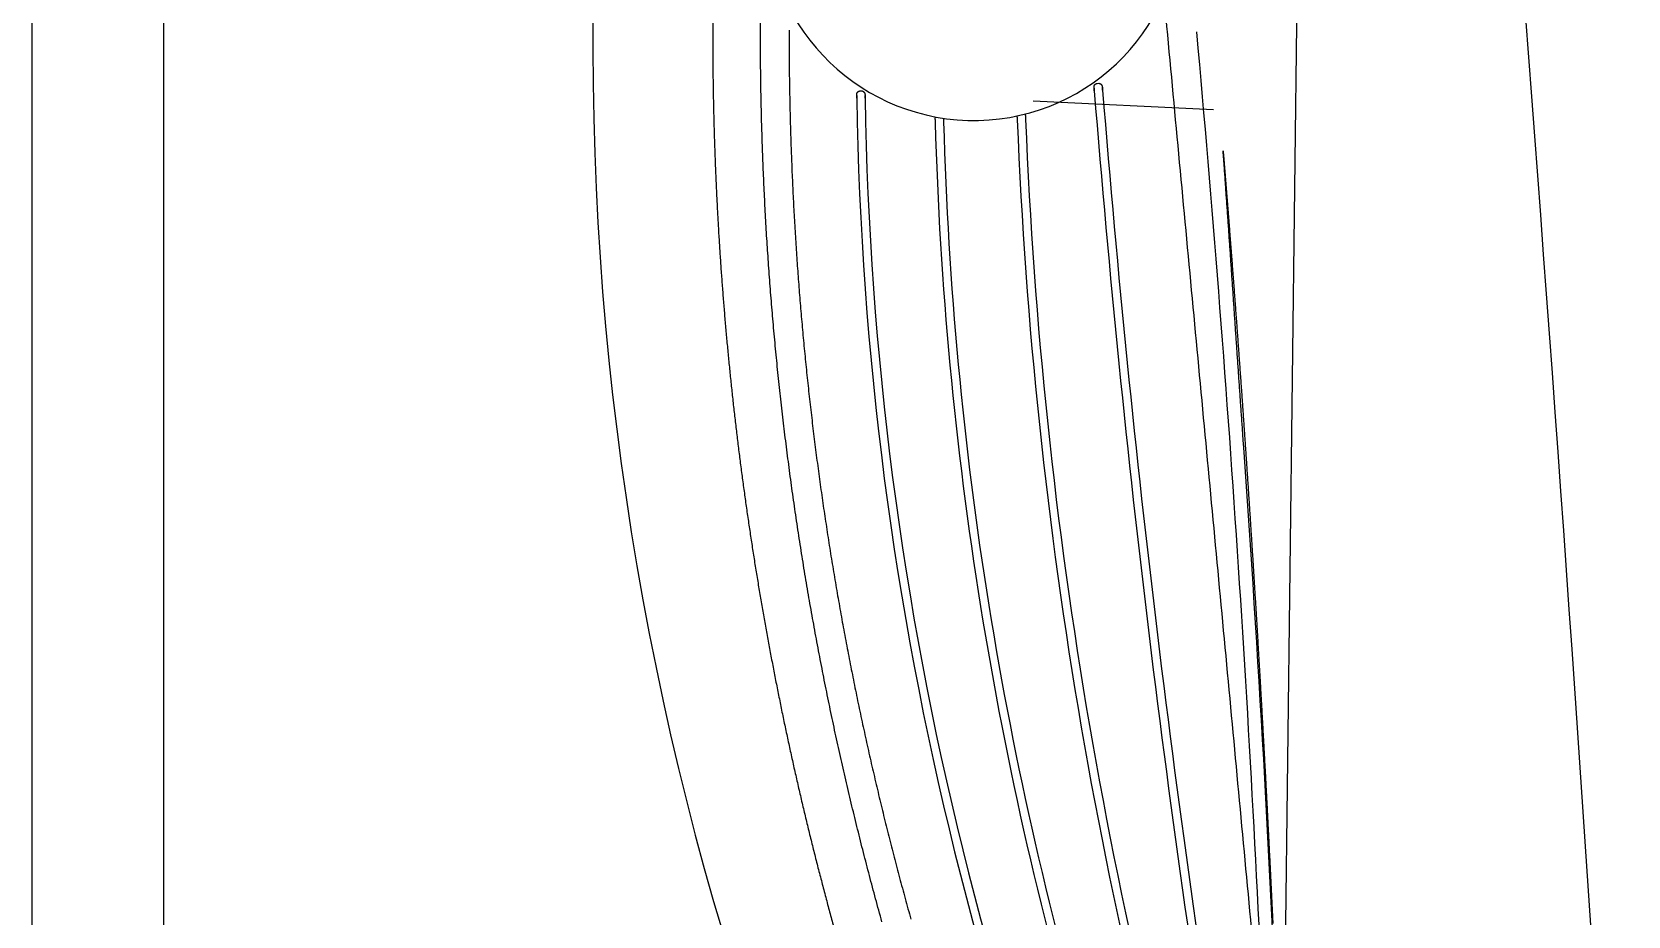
# Model space of a CAD drawing. Extents: x 832 to 912, y 781 to 934.
# Drawn here: x 832.19 to 841.73, y 832.05 to 837.34 of the extents above; entities that cross this region are included whole.
import ezdxf

# ---------------------------------------------------------------- set-up
doc = ezdxf.new("R2010")
doc.units = 0
doc.header["$MEASUREMENT"] = 0
for name, color, linetype in [('1', 4, 'Continuous'), ('2', 2, 'Continuous'), ('DIM', 3, 'Continuous')]:
    doc.layers.add(name, color=color, linetype=linetype)

# ---------------------------------------------------------------- blocks, each defined once
blk = doc.blocks.new('TRICKLER')
at = {"layer": '1', "linetype": 'Continuous'}
blk.add_line((1.6031, -7.1236), (1.9129, -0.4987), dxfattribs=at)
at = {"layer": '1', "color": 3, "linetype": 'Continuous'}
for p, q in [((-0.7272, -1.169), (-0.7172, -1.1692)), ((0.6905, -1.1733), (0.7005, -1.1728))]:
    blk.add_line(p, q, dxfattribs=at)
at = {"layer": '1', "linetype": 'Continuous'}
for points in [[(-1.5913, -0.6917, 0.001106), (-1.5946, -0.781, 0.001106), (-1.5976, -0.8703, 0.001106), (-1.6001, -0.9598, 0.001107), (-1.6023, -1.0493, 0.001108), (-1.604, -1.1388, 0.001108), (-1.6054, -1.2284, 0.001109), (-1.6064, -1.3181, 0.00111), (-1.6069, -1.4078, 0.001111), (-1.6071, -1.4976, 0.001112), (-1.6068, -1.5874, 0.001113), (-1.6062, -1.6773, 0.001114), (-1.6051, -1.7672, 0.001115), (-1.6037, -1.8571, 0.001116), (-1.6018, -1.9471, 0.001117), (-1.5996, -2.0371, 0.001119), (-1.5969, -2.1271, 0.00112), (-1.5938, -2.2172, 0.00112), (-1.5903, -2.3073, 0.00112), (-1.5864, -2.3974, 0.001119), (-1.5821, -2.4875, 0.001119), (-1.5774, -2.5777, 0.001119), (-1.5723, -2.6678, 0.001119), (-1.5668, -2.758, 0.001119), (-1.5609, -2.8482, 0.001119), (-1.5545, -2.9384, 0.001119), (-1.5478, -3.0285, 0.001119), (-1.5406, -3.1187, 0.001119), (-1.5331, -3.2089, 0.00112), (-1.5251, -3.2991, 0.00112), (-1.5167, -3.3893, 0.00112), (-1.5079, -3.4794, 0.001121), (-1.4987, -3.5696, 0.001121), (-1.4891, -3.6597, 0.001122), (-1.4791, -3.7498, 0.001122), (-1.4687, -3.8399, 0.001123), (-1.4579, -3.93, 0.001124), (-1.4466, -4.02, 0.001124), (-1.435, -4.11, 0.001124), (-1.4229, -4.2, 0.001124), (-1.4104, -4.2899, 0.001124), (-1.3975, -4.3798, 0.001124), (-1.3843, -4.4697, 0.001124), (-1.3706, -4.5595, 0.001124), (-1.3564, -4.6492, 0.001124), (-1.3419, -4.739, 0.001124), (-1.327, -4.8286, 0.001124), (-1.3117, -4.9182, 0.001125), (-1.2959, -5.0078, 0.001125), (-1.2798, -5.0973, 0.001126), (-1.2633, -5.1867, 0.001126), (-1.2463, -5.276, 0.001127), (-1.2289, -5.3653, 0.001127), (-1.2112, -5.4545, 0.001128), (-1.193, -5.5437, 0.001129), (-1.1744, -5.6327, 0.001129), (-1.1554, -5.7217, 0.00113), (-1.136, -5.8106, 0.001131), (-1.1162, -5.8994, 0.001131), (-1.096, -5.9881, 0.00113), (-1.0754, -6.0768, 0.00113), (-1.0544, -6.1653, 0.001129)], [(-1.1382, -0.7918, 0.000812), (-1.1404, -0.8558, 0.000812), (-1.1424, -0.9198, 0.000812), (-1.1441, -0.9838, 0.000812), (-1.1456, -1.0478, 0.000812), (-1.147, -1.1118, 0.000812), (-1.1481, -1.1758, 0.000812), (-1.149, -1.2398, 0.000812), (-1.1497, -1.3038, 0.000812), (-1.1502, -1.3678, 0.000812), (-1.1505, -1.4319, 0.000812), (-1.1506, -1.4959, 0.000811), (-1.1504, -1.5599, 0.000811), (-1.1501, -1.6239, 0.000812), (-1.1495, -1.6879, 0.000811), (-1.1488, -1.752, 0.000812), (-1.1478, -1.816, 0.000812), (-1.1466, -1.88, 0.000812), (-1.1452, -1.9441, 0.000812), (-1.1436, -2.0081, 0.000812), (-1.1418, -2.0722, 0.000812), (-1.1398, -2.1362, 0.000812), (-1.1376, -2.2002, 0.000812), (-1.1352, -2.2643, 0.000812), (-1.1325, -2.3283, 0.000812), (-1.1297, -2.3923, 0.000812), (-1.1266, -2.4564, 0.000812), (-1.1233, -2.5204, 0.000813), (-1.1198, -2.5844, 0.000813), (-1.1162, -2.6484, 0.000813), (-1.1123, -2.7124, 0.000813), (-1.1082, -2.7764, 0.000814), (-1.1038, -2.8404, 0.000814), (-1.0993, -2.9043, 0.000814), (-1.0946, -2.9683, 0.000814), (-1.0896, -3.0322, 0.000814), (-1.0845, -3.0962, 0.000814), (-1.0791, -3.1601, 0.000813), (-1.0735, -3.2239, 0.000813), (-1.0677, -3.2878, 0.000813), (-1.0618, -3.3516, 0.000812), (-1.0556, -3.4155, 0.000812), (-1.0491, -3.4792, 0.000812), (-1.0425, -3.543, 0.000812), (-1.0357, -3.6067, 0.000812), (-1.0287, -3.6704, 0.000812), (-1.0214, -3.7341, 0.000812), (-1.014, -3.7977, 0.000812), (-1.0064, -3.8613, 0.000812), (-0.9985, -3.9249, 0.000812), (-0.9904, -3.9884, 0.000812), (-0.9822, -4.0519, 0.000812), (-0.9737, -4.1154, 0.000812), (-0.965, -4.1788, 0.000812), (-0.9561, -4.2422, 0.000812), (-0.947, -4.3055, 0.000813), (-0.9378, -4.3688, 0.000812), (-0.9283, -4.4321, 0.000811), (-0.9185, -4.4953, 0.00081), (-0.9086, -4.5585, 0.00081), (-0.8985, -4.6216, 0.00081), (-0.8882, -4.6847, 0.00081), (-0.8777, -4.7478, 0.00081), (-0.867, -4.8108, 0.000811), (-0.856, -4.8738, 0.000811), (-0.8449, -4.9367, 0.000811), (-0.8335, -4.9996, 0.000811), (-0.822, -5.0625, 0.000811), (-0.8102, -5.1253, 0.000811), (-0.7983, -5.1881, 0.000811), (-0.7861, -5.2509, 0.000811), (-0.7738, -5.3136, 0.000811), (-0.7612, -5.3763, 0.000811), (-0.7484, -5.439, 0.000811), (-0.7354, -5.5016, 0.000811), (-0.7222, -5.5642, 0.000811), (-0.7088, -5.6267, 0.000811), (-0.6952, -5.6892, 0.00081), (-0.6814, -5.7516, 0.00081), (-0.6674, -5.8141, 0.000812), (-0.6532, -5.8765, 0.000813), (-0.6388, -5.9388, 0.000814), (-0.6242, -6.0011, 0.000814), (-0.6093, -6.0634, 0.000813), (-0.5943, -6.1257, 0.000812)], [(1.4904, -7.1176, -0.000001), (1.4874, -7.0666, -0.000001), (1.4844, -7.0156, -0.000001), (1.4814, -6.9646, -0.000001), (1.4783, -6.9136, -0.000001), (1.4753, -6.8626, -0.000001), (1.4723, -6.8116, -0.000001), (1.4693, -6.7607, -0.000001), (1.4663, -6.7097, -0.000001), (1.4633, -6.6587, -0.000001), (1.4603, -6.6077, -0.000001), (1.4572, -6.5567, -0.000001), (1.4542, -6.5057, -0.000001), (1.4512, -6.4547, -0.000001), (1.4482, -6.4038, -0.000001), (1.4452, -6.3528, 0), (1.4422, -6.3018, 0), (1.4392, -6.2508, 0), (1.4361, -6.1998, 0), (1.4331, -6.1488, 0), (1.4301, -6.0978, 0), (1.4271, -6.0468, 0), (1.4241, -5.9959, 0), (1.4211, -5.9449, 0), (1.4181, -5.8939, 0), (1.415, -5.8429, 0), (1.412, -5.7919), (1.409, -5.7409, 0), (1.406, -5.6899, 0), (1.403, -5.6389, 0), (1.4, -5.5879, 0), (1.397, -5.537, 0), (1.3939, -5.486, 0), (1.3909, -5.435, 0), (1.3879, -5.384, 0), (1.3849, -5.333, 0), (1.3819, -5.282, 0), (1.3789, -5.231, 0), (1.3759, -5.18, 0), (1.3729, -5.1291, 0), (1.3698, -5.0781, 0), (1.3668, -5.0271, 0), (1.3638, -4.9761, 0), (1.3608, -4.9251, 0), (1.3578, -4.8741, 0), (1.3548, -4.8231, 0), (1.3518, -4.7721, 0), (1.3487, -4.7211, 0), (1.3457, -4.6702, 0), (1.3427, -4.6192, 0), (1.3397, -4.5682, 0), (1.3367, -4.5172, 0), (1.3337, -4.4662, 0), (1.3307, -4.4152, 0), (1.3277, -4.3642, 0), (1.3246, -4.3132, 0), (1.3216, -4.2623, 0), (1.3186, -4.2113, 0), (1.3156, -4.1603, 0), (1.3126, -4.1093, 0), (1.3096, -4.0583, 0), (1.3066, -4.0073, 0), (1.3035, -3.9563, 0), (1.3005, -3.9053, 0), (1.2975, -3.8543, 0), (1.2945, -3.8034, 0), (1.2915, -3.7524, 0), (1.2885, -3.7014, 0), (1.2855, -3.6504, 0), (1.2824, -3.5994, 0), (1.2794, -3.5484, 0), (1.2764, -3.4974, 0), (1.2734, -3.4464, 0), (1.2704, -3.3955, 0), (1.2674, -3.3445, 0), (1.2644, -3.2935, 0), (1.2614, -3.2425, 0), (1.2583, -3.1915, 0), (1.2553, -3.1405, 0), (1.2523, -3.0895, 0), (1.2493, -3.0385, 0), (1.2463, -2.9875, 0), (1.2433, -2.9366, 0), (1.2403, -2.8856, 0), (1.2372, -2.8346, 0), (1.2342, -2.7836, 0), (1.2312, -2.7326, 0), (1.2282, -2.6816, 0), (1.2252, -2.6306, 0), (1.2222, -2.5796, 0), (1.2192, -2.5287, 0), (1.2161, -2.4777, 0), (1.2131, -2.4267, 0), (1.2101, -2.3757, 0), (1.2071, -2.3247, 0), (1.2041, -2.2737, 0), (1.2011, -2.2227, 0), (1.1981, -2.1717, 0), (1.195, -2.1208, 0), (1.192, -2.0698, 0), (1.189, -2.0188, 0), (1.186, -1.9678, 0), (1.183, -1.9168, 0), (1.18, -1.8658, 0), (1.177, -1.8148, 0), (1.1739, -1.7638, 0), (1.1709, -1.7128, 0), (1.1679, -1.6619, 0), (1.1649, -1.6109, 0), (1.1619, -1.5599, 0), (1.1589, -1.5089, 0), (1.1559, -1.4579, 0), (1.1528, -1.4069, 0), (1.1498, -1.3559, 0), (1.1468, -1.3049, 0), (1.1438, -1.254, 0), (1.1408, -1.203, 0), (1.1378, -1.152, 0), (1.1348, -1.101, 0), (1.1317, -1.05, 0), (1.1287, -0.999, 0), (1.1257, -0.948, 0), (1.1227, -0.897, 0), (1.1197, -0.846, 0), (1.1167, -0.7951, 0), (1.1137, -0.7441, 0), (1.1106, -0.6931, 0), (1.109, -0.6655, 0)]]:
    blk.add_lwpolyline(points, format="xyb", dxfattribs=at)
at = {"layer": '1', "color": 3, "linetype": 'Continuous'}
for points in [[(-0.7675, -6.136, -0.000899), (-0.7842, -6.0664, -0.000899), (-0.8006, -5.9969, -0.000899), (-0.8168, -5.9272, -0.000899), (-0.8327, -5.8575, -0.000899), (-0.8483, -5.7878, -0.000899), (-0.8638, -5.718, -0.000899), (-0.8789, -5.6481, -0.000899), (-0.8938, -5.5781, -0.000898), (-0.9085, -5.5081, -0.000899), (-0.9229, -5.4381, -0.0009), (-0.9371, -5.3679, -0.000901), (-0.951, -5.2977, -0.000901), (-0.9646, -5.2274, -0.000901), (-0.978, -5.1571, -0.0009), (-0.9912, -5.0867, -0.000899), (-1.0041, -5.0162, -0.000899), (-1.0167, -4.9457, -0.000899), (-1.0291, -4.8751, -0.000899), (-1.0413, -4.8045, -0.000899), (-1.0531, -4.7339, -0.000899), (-1.0648, -4.6631, -0.000899), (-1.0761, -4.5924, -0.000899), (-1.0873, -4.5216, -0.000899), (-1.0981, -4.4508, -0.0009), (-1.1087, -4.3799, -0.0009), (-1.1191, -4.3091, -0.0009), (-1.1292, -4.2382, -0.000901), (-1.139, -4.1672, -0.000903), (-1.1486, -4.0963, -0.000903), (-1.1579, -4.0254, -0.000901), (-1.1669, -3.9544, -0.0009), (-1.1757, -3.8834, -0.000898), (-1.1842, -3.8124, -0.000897), (-1.1925, -3.7413, -0.000898), (-1.2005, -3.6703, -0.000898), (-1.2083, -3.5992, -0.000898), (-1.2158, -3.5281, -0.000898), (-1.223, -3.457, -0.000899), (-1.23, -3.3859, -0.000899), (-1.2367, -3.3147, -0.000899), (-1.2432, -3.2435, -0.000899), (-1.2494, -3.1723, -0.000899), (-1.2554, -3.1011, -0.000899), (-1.2611, -3.0299, -0.000899), (-1.2665, -2.9586, -0.000899), (-1.2717, -2.8874, -0.000899), (-1.2766, -2.8161, -0.000899), (-1.2813, -2.7447, -0.000899), (-1.2857, -2.6734, -0.000898), (-1.2899, -2.602, -0.000898), (-1.2938, -2.5307, -0.000898), (-1.2974, -2.4593, -0.000899), (-1.3008, -2.3878, -0.000899), (-1.3039, -2.3164, -0.000899), (-1.3068, -2.2449, -0.000899), (-1.3094, -2.1734, -0.000899), (-1.3118, -2.1018, -0.000899), (-1.3139, -2.0303, -0.000899), (-1.3157, -1.9587, -0.000899), (-1.3173, -1.8871, -0.000899), (-1.3186, -1.8156, -0.000899), (-1.3196, -1.7439, -0.0009), (-1.3204, -1.6723, -0.0009), (-1.321, -1.6007, -0.0009), (-1.3213, -1.529, -0.0009), (-1.3213, -1.4574, -0.000901), (-1.3211, -1.3857, -0.000901), (-1.3206, -1.3141, -0.000902), (-1.3198, -1.2424, -0.000902), (-1.3188, -1.1707, -0.000901), (-1.3175, -1.0991, -0.000901), (-1.316, -1.0274, -0.000899), (-1.3142, -0.9558, -0.0009), (-1.3121, -0.8841, -0.000902), (-1.3098, -0.8125, -0.0009), (-1.3072, -0.7409, -0.000895)], [(-0.7481, -1.2119), (-0.7481, -1.2116, -0.000004), (-0.7481, -1.2113, -0.000004), (-0.7481, -1.211, -0.000004), (-0.748, -1.2107, -0.000004), (-0.748, -1.2104, -0.000004), (-0.748, -1.2101, -0.000004), (-0.748, -1.2098, -0.000004), (-0.748, -1.2095, -0.000004), (-0.748, -1.2092, -0.000004), (-0.748, -1.2089, -0.000004), (-0.748, -1.2087, -0.000004), (-0.748, -1.2084, -0.000004), (-0.748, -1.2081, -0.000004), (-0.748, -1.2078, -0.000004), (-0.748, -1.2075, -0.000004), (-0.748, -1.2072, -0.000004), (-0.748, -1.2069, -0.000004), (-0.748, -1.2066, -0.000004), (-0.748, -1.2063, -0.000004), (-0.748, -1.206, -0.000004), (-0.7479, -1.2058, -0.000004), (-0.7479, -1.2055, -0.000004), (-0.7479, -1.2052, -0.000004), (-0.7479, -1.2049, -0.000004), (-0.7479, -1.2046, -0.000004), (-0.7479, -1.2043, -0.000004), (-0.7479, -1.204, -0.000004), (-0.7479, -1.2038, -0.000004), (-0.7479, -1.2035, -0.000004), (-0.7479, -1.2032, -0.000004), (-0.7479, -1.2029, -0.000004), (-0.7479, -1.2026, -0.000004), (-0.7479, -1.2024, -0.000004), (-0.7479, -1.2021, -0.000004), (-0.7479, -1.2018, -0.000004), (-0.7479, -1.2015, -0.000004), (-0.7479, -1.2013, -0.000004), (-0.7479, -1.201, -0.000004), (-0.7479, -1.2007, -0.000004), (-0.7478, -1.2004, -0.000004), (-0.7478, -1.2002, -0.000004), (-0.7478, -1.1999, -0.000004), (-0.7478, -1.1996, -0.000004), (-0.7478, -1.1994, -0.000004), (-0.7478, -1.1991, -0.000004), (-0.7478, -1.1988, -0.000005), (-0.7478, -1.1986, -0.000005), (-0.7478, -1.1983, -0.000005), (-0.7478, -1.198, -0.000005), (-0.7478, -1.1978, -0.000005), (-0.7478, -1.1975, -0.000005), (-0.7478, -1.1973, -0.000007), (-0.7478, -1.197, -0.000005), (-0.7478, -1.1968, -0.000002), (-0.7478, -1.1965, -0.000008), (-0.7478, -1.1963, -0.000014), (-0.7478, -1.1958, -0.000007), (-0.7477, -1.1953, -0.000004)], [(-0.7477, -1.1953), (-0.7477, -1.195, -0.00138), (-0.7477, -1.1946, -0.001362), (-0.7477, -1.1943, -0.001373), (-0.7477, -1.194, -0.00142), (-0.7477, -1.1937, -0.001454), (-0.7477, -1.1934, -0.001485), (-0.7477, -1.1931, -0.001514), (-0.7476, -1.1928, -0.00155), (-0.7476, -1.1925, -0.001582), (-0.7476, -1.1922, -0.001617), (-0.7476, -1.1919, -0.001649), (-0.7475, -1.1915, -0.001686), (-0.7475, -1.1912, -0.001719), (-0.7475, -1.1909, -0.001757), (-0.7474, -1.1906, -0.001791), (-0.7474, -1.1903, -0.001829), (-0.7474, -1.19, -0.001864), (-0.7473, -1.1897, -0.001904), (-0.7473, -1.1894, -0.001939), (-0.7472, -1.1891, -0.00198), (-0.7472, -1.1887, -0.002016), (-0.7471, -1.1884, -0.002058), (-0.7471, -1.1881, -0.002095), (-0.747, -1.1878, -0.002138), (-0.747, -1.1875, -0.002176), (-0.7469, -1.1872, -0.002219), (-0.7468, -1.1869, -0.002258), (-0.7468, -1.1866, -0.002303), (-0.7467, -1.1863, -0.002343), (-0.7466, -1.186, -0.002388), (-0.7466, -1.1857, -0.002428), (-0.7465, -1.1854, -0.002474), (-0.7464, -1.1851, -0.002515), (-0.7463, -1.1848, -0.002562), (-0.7462, -1.1845, -0.002604), (-0.7461, -1.1842, -0.002651), (-0.746, -1.1839, -0.002693), (-0.7459, -1.1836, -0.00274), (-0.7458, -1.1833, -0.002783), (-0.7457, -1.183, -0.00283), (-0.7456, -1.1827, -0.002873), (-0.7455, -1.1824, -0.00292), (-0.7454, -1.1821, -0.002963), (-0.7453, -1.1819, -0.003013), (-0.7452, -1.1816, -0.003044), (-0.7451, -1.1813, -0.003061), (-0.7449, -1.181, -0.003072), (-0.7448, -1.1807, -0.00309), (-0.7447, -1.1804, -0.003107), (-0.7445, -1.1802, -0.003128), (-0.7444, -1.1799, -0.003147), (-0.7442, -1.1796, -0.003171), (-0.7441, -1.1793, -0.003194), (-0.7439, -1.1791, -0.003221), (-0.7438, -1.1788, -0.003247), (-0.7436, -1.1785, -0.003277), (-0.7434, -1.1783, -0.003306), (-0.7433, -1.178, -0.003339), (-0.7431, -1.1777, -0.003371), (-0.7429, -1.1775, -0.003408), (-0.7428, -1.1772, -0.003442), (-0.7426, -1.177, -0.003481), (-0.7424, -1.1767, -0.003518), (-0.7422, -1.1765, -0.003563), (-0.742, -1.1762, -0.0036), (-0.7418, -1.176, -0.003639), (-0.7416, -1.1758, -0.00369), (-0.7414, -1.1755, -0.003758), (-0.7412, -1.1753, -0.003799), (-0.741, -1.1751, -0.003822), (-0.7408, -1.1748, -0.003824), (-0.7406, -1.1746, -0.003819), (-0.7404, -1.1744, -0.00382), (-0.7401, -1.1742, -0.003827), (-0.7399, -1.174, -0.003834), (-0.7397, -1.1737, -0.003845), (-0.7394, -1.1735, -0.003856), (-0.7392, -1.1733, -0.003873), (-0.739, -1.1731, -0.00389), (-0.7387, -1.1729, -0.003911), (-0.7385, -1.1727, -0.003933), (-0.7382, -1.1726, -0.00396), (-0.738, -1.1724, -0.003987), (-0.7377, -1.1722, -0.004019), (-0.7375, -1.172, -0.00405), (-0.7372, -1.1718, -0.004086), (-0.7369, -1.1717, -0.004123), (-0.7367, -1.1715, -0.004166), (-0.7364, -1.1714, -0.004205), (-0.7361, -1.1712, -0.00425), (-0.7359, -1.1711, -0.0043), (-0.7356, -1.1709, -0.004348), (-0.7353, -1.1708, -0.004354), (-0.735, -1.1706, -0.004333), (-0.7348, -1.1705, -0.004313), (-0.7345, -1.1704, -0.004302), (-0.7342, -1.1703, -0.004293), (-0.7339, -1.1701, -0.004285), (-0.7336, -1.17, -0.004282), (-0.7333, -1.1699, -0.004283), (-0.733, -1.1698, -0.004286), (-0.7327, -1.1697, -0.004291), (-0.7324, -1.1696, -0.004303), (-0.7321, -1.1696, -0.004325), (-0.7318, -1.1695, -0.004331), (-0.7315, -1.1694, -0.004326), (-0.7312, -1.1693, -0.004385), (-0.7309, -1.1693, -0.0045), (-0.7306, -1.1692, -0.004404), (-0.7303, -1.1692, -0.004153), (-0.73, -1.1691, -0.004605), (-0.7297, -1.1691, -0.005503), (-0.7294, -1.169, -0.004221), (-0.7291, -1.169, -0.001524), (-0.7288, -1.169, -0.00568), (-0.7284, -1.169, -0.009818), (-0.7279, -1.169, -0.004903), (-0.7272, -1.169, -0.002623)], [(-0.7171, -1.1692), (-0.7168, -1.1692, -0.004624), (-0.7165, -1.1692, -0.004604), (-0.7162, -1.1692, -0.00456), (-0.7159, -1.1692, -0.004505), (-0.7156, -1.1693, -0.004462), (-0.7153, -1.1693, -0.004428), (-0.715, -1.1694, -0.004398), (-0.7147, -1.1694, -0.004373), (-0.7144, -1.1695, -0.004353), (-0.7141, -1.1695, -0.00434), (-0.7138, -1.1696, -0.004331), (-0.7135, -1.1697, -0.004328), (-0.7132, -1.1697, -0.004329), (-0.7129, -1.1698, -0.004336), (-0.7126, -1.1699, -0.004348), (-0.7123, -1.17, -0.004365), (-0.712, -1.1701, -0.004387), (-0.7117, -1.1702, -0.004421), (-0.7114, -1.1703, -0.004445), (-0.7111, -1.1704, -0.004441), (-0.7108, -1.1705, -0.00441), (-0.7106, -1.1706, -0.004361), (-0.7103, -1.1708, -0.004322), (-0.71, -1.1709, -0.004288), (-0.7097, -1.171, -0.004258), (-0.7094, -1.1712, -0.004227), (-0.7092, -1.1713, -0.004202), (-0.7089, -1.1715, -0.004178), (-0.7086, -1.1716, -0.004159), (-0.7083, -1.1718, -0.004141), (-0.7081, -1.172, -0.004128), (-0.7078, -1.1721, -0.004116), (-0.7076, -1.1723, -0.004108), (-0.7073, -1.1725, -0.004103), (-0.7071, -1.1727, -0.004101), (-0.7068, -1.1728, -0.0041), (-0.7066, -1.173, -0.004106), (-0.7063, -1.1732, -0.004114), (-0.7061, -1.1734, -0.004102), (-0.7058, -1.1736, -0.004052), (-0.7056, -1.1738, -0.004004), (-0.7054, -1.174, -0.003963), (-0.7051, -1.1743, -0.003927), (-0.7049, -1.1745, -0.003886), (-0.7047, -1.1747, -0.003852), (-0.7045, -1.1749, -0.003817), (-0.7043, -1.1751, -0.003788), (-0.7041, -1.1754, -0.003757), (-0.7039, -1.1756, -0.003731), (-0.7037, -1.1758, -0.003705), (-0.7035, -1.1761, -0.003683), (-0.7033, -1.1763, -0.003661), (-0.7031, -1.1766, -0.003644), (-0.7029, -1.1768, -0.003627), (-0.7027, -1.1771, -0.003614), (-0.7025, -1.1773, -0.0036), (-0.7023, -1.1776, -0.003593), (-0.7022, -1.1778, -0.003584), (-0.702, -1.1781, -0.003561), (-0.7018, -1.1783, -0.003508), (-0.7017, -1.1786, -0.003461), (-0.7015, -1.1789, -0.003419), (-0.7014, -1.1791, -0.003381), (-0.7012, -1.1794, -0.003338), (-0.701, -1.1797, -0.0033), (-0.7009, -1.18, -0.00326), (-0.7008, -1.1802, -0.003226), (-0.7006, -1.1805, -0.003188), (-0.7005, -1.1808, -0.003155), (-0.7004, -1.1811, -0.00312), (-0.7002, -1.1814, -0.00309), (-0.7001, -1.1817, -0.003058), (-0.7, -1.1819, -0.00303), (-0.6999, -1.1822, -0.003), (-0.6998, -1.1825, -0.002975), (-0.6997, -1.1828, -0.002948), (-0.6995, -1.1831, -0.002926), (-0.6995, -1.1834, -0.002901), (-0.6994, -1.1837, -0.002882), (-0.6993, -1.184, -0.002862), (-0.6992, -1.1843, -0.002841), (-0.6991, -1.1846, -0.002805), (-0.699, -1.1849, -0.002766), (-0.6989, -1.1852, -0.002717), (-0.6988, -1.1855, -0.002674), (-0.6988, -1.1858, -0.002627), (-0.6987, -1.1861, -0.002585), (-0.6986, -1.1864, -0.002538), (-0.6985, -1.1867, -0.002497), (-0.6985, -1.187, -0.00245), (-0.6984, -1.1873, -0.002408), (-0.6984, -1.1876, -0.002362), (-0.6983, -1.1879, -0.002321), (-0.6983, -1.1882, -0.002276), (-0.6982, -1.1885, -0.002235), (-0.6982, -1.1888, -0.00219), (-0.6981, -1.1891, -0.00215), (-0.6981, -1.1894, -0.002106), (-0.698, -1.1898, -0.002067), (-0.698, -1.1901, -0.002024), (-0.698, -1.1904, -0.001985), (-0.6979, -1.1907, -0.001941), (-0.6979, -1.191, -0.001905), (-0.6979, -1.1913, -0.001866), (-0.6979, -1.1916, -0.001825), (-0.6978, -1.1919, -0.001774), (-0.6978, -1.1922, -0.001751), (-0.6978, -1.1925, -0.001741), (-0.6978, -1.1929, -0.001662), (-0.6978, -1.1932, -0.001528), (-0.6978, -1.1935, -0.001633), (-0.6978, -1.1938, -0.00187), (-0.6977, -1.1941, -0.001419), (-0.6977, -1.1944, -0.00055), (-0.6977, -1.1947, -0.001883), (-0.6977, -1.195, -0.003088), (-0.6977, -1.1956, -0.001504), (-0.6978, -1.1963, -0.000807)], [(-0.6981, -1.2128), (-0.6981, -1.2126, 0.000002), (-0.6981, -1.2123, 0.000002), (-0.6981, -1.212, 0.000002), (-0.6981, -1.2117, 0.000002), (-0.698, -1.2114, 0.000002), (-0.698, -1.2111, 0.000002), (-0.698, -1.2108, 0.000001), (-0.698, -1.2105, 0.000001), (-0.698, -1.2102, 0.000001), (-0.698, -1.2099, 0.000001), (-0.698, -1.2096, 0.000001), (-0.698, -1.2093, 0.000001), (-0.698, -1.2091, 0), (-0.698, -1.2088, 0), (-0.698, -1.2085, 0), (-0.698, -1.2082, 0), (-0.698, -1.2079, 0), (-0.698, -1.2076, 0), (-0.698, -1.2073, -0.000001), (-0.698, -1.207, -0.000001), (-0.698, -1.2067, -0.000001), (-0.698, -1.2064, -0.000001), (-0.698, -1.2062, -0.000001), (-0.6979, -1.2059, -0.000002), (-0.6979, -1.2056, -0.000002), (-0.6979, -1.2053, -0.000002), (-0.6979, -1.205, -0.000002), (-0.6979, -1.2047, -0.000002), (-0.6979, -1.2045, -0.000002), (-0.6979, -1.2042, -0.000003), (-0.6979, -1.2039, -0.000003), (-0.6979, -1.2036, -0.000003), (-0.6979, -1.2033, -0.000003), (-0.6979, -1.2031, -0.000003), (-0.6979, -1.2028, -0.000004), (-0.6979, -1.2025, -0.000004), (-0.6979, -1.2022, -0.000004), (-0.6979, -1.202, -0.000005), (-0.6979, -1.2017, -0.000005), (-0.6979, -1.2014, -0.000005), (-0.6978, -1.2012, -0.000006), (-0.6978, -1.2009, -0.000006), (-0.6978, -1.2006, -0.000006), (-0.6978, -1.2004, -0.000007), (-0.6978, -1.2001, -0.000007), (-0.6978, -1.1998, -0.000007), (-0.6978, -1.1996, -0.000008), (-0.6978, -1.1993, -0.000008), (-0.6978, -1.199, -0.000009), (-0.6978, -1.1988, -0.000008), (-0.6978, -1.1985, -0.00001), (-0.6978, -1.1983, -0.000012), (-0.6978, -1.198, -0.00001), (-0.6978, -1.1978, -0.000003), (-0.6978, -1.1975, -0.000015), (-0.6978, -1.1973, -0.000028), (-0.6978, -1.1968, -0.000014), (-0.6978, -1.1963, -0.000007)], [(0.6717, -1.2009), (0.6717, -1.2006, -0.001379), (0.6717, -1.2003, -0.001361), (0.6717, -1.2, -0.001372), (0.6717, -1.1996, -0.001419), (0.6717, -1.1993, -0.001453), (0.6717, -1.199, -0.001484), (0.6717, -1.1987, -0.001513), (0.6717, -1.1984, -0.001549), (0.6717, -1.1981, -0.001581), (0.6717, -1.1978, -0.001616), (0.6717, -1.1975, -0.001648), (0.6717, -1.1972, -0.001685), (0.6717, -1.1968, -0.001718), (0.6717, -1.1965, -0.001756), (0.6717, -1.1962, -0.00179), (0.6717, -1.1959, -0.001828), (0.6718, -1.1956, -0.001863), (0.6718, -1.1953, -0.001903), (0.6718, -1.195, -0.001938), (0.6718, -1.1947, -0.001979), (0.6719, -1.1943, -0.002015), (0.6719, -1.194, -0.002057), (0.6719, -1.1937, -0.002094), (0.672, -1.1934, -0.002137), (0.672, -1.1931, -0.002175), (0.672, -1.1928, -0.002218), (0.6721, -1.1925, -0.002257), (0.6721, -1.1922, -0.002302), (0.6722, -1.1919, -0.002341), (0.6722, -1.1916, -0.002386), (0.6723, -1.1913, -0.002427), (0.6724, -1.191, -0.002473), (0.6724, -1.1906, -0.002514), (0.6725, -1.1903, -0.00256), (0.6725, -1.19, -0.002602), (0.6726, -1.1897, -0.002649), (0.6727, -1.1894, -0.002691), (0.6728, -1.1891, -0.002738), (0.6728, -1.1888, -0.002781), (0.6729, -1.1885, -0.002829), (0.673, -1.1882, -0.002871), (0.6731, -1.1879, -0.002918), (0.6732, -1.1876, -0.002961), (0.6733, -1.1874, -0.003011), (0.6734, -1.1871, -0.003042), (0.6735, -1.1868, -0.00306), (0.6736, -1.1865, -0.003071), (0.6737, -1.1862, -0.003089), (0.6738, -1.1859, -0.003106), (0.674, -1.1856, -0.003126), (0.6741, -1.1853, -0.003145), (0.6742, -1.185, -0.00317), (0.6743, -1.1848, -0.003192), (0.6745, -1.1845, -0.003219), (0.6746, -1.1842, -0.003245), (0.6748, -1.1839, -0.003275), (0.6749, -1.1836, -0.003304), (0.6751, -1.1834, -0.003337), (0.6752, -1.1831, -0.003369), (0.6754, -1.1828, -0.003405), (0.6755, -1.1826, -0.003439), (0.6757, -1.1823, -0.003478), (0.6759, -1.182, -0.003516), (0.676, -1.1818, -0.00356), (0.6762, -1.1815, -0.003597), (0.6764, -1.1813, -0.003636), (0.6766, -1.181, -0.003687), (0.6767, -1.1808, -0.003754), (0.6769, -1.1805, -0.003795), (0.6771, -1.1803, -0.003821), (0.6773, -1.18, -0.003823), (0.6775, -1.1798, -0.003818), (0.6777, -1.1796, -0.003819), (0.6779, -1.1793, -0.003825), (0.6782, -1.1791, -0.003832), (0.6784, -1.1789, -0.003843), (0.6786, -1.1787, -0.003855), (0.6788, -1.1784, -0.003871), (0.679, -1.1782, -0.003887), (0.6793, -1.178, -0.003909), (0.6795, -1.1778, -0.003931), (0.6797, -1.1776, -0.003957), (0.68, -1.1774, -0.003984), (0.6802, -1.1772, -0.004016), (0.6805, -1.177, -0.004047), (0.6807, -1.1768, -0.004083), (0.681, -1.1766, -0.00412), (0.6812, -1.1765, -0.004163), (0.6815, -1.1763, -0.004202), (0.6817, -1.1761, -0.004246), (0.682, -1.176, -0.004296), (0.6823, -1.1758, -0.004345), (0.6825, -1.1756, -0.004353), (0.6828, -1.1755, -0.004332), (0.6831, -1.1753, -0.004312), (0.6834, -1.1752, -0.0043), (0.6836, -1.1751, -0.004291), (0.6839, -1.1749, -0.004284), (0.6842, -1.1748, -0.00428), (0.6845, -1.1747, -0.004281), (0.6848, -1.1746, -0.004284), (0.6851, -1.1744, -0.004289), (0.6854, -1.1743, -0.004301), (0.6856, -1.1742, -0.004323), (0.6859, -1.1741, -0.004328), (0.6862, -1.174, -0.004323), (0.6865, -1.1739, -0.004382), (0.6868, -1.1739, -0.004496), (0.6871, -1.1738, -0.004401), (0.6874, -1.1737, -0.004152), (0.6877, -1.1736, -0.0046), (0.6881, -1.1736, -0.005488), (0.6884, -1.1735, -0.004221), (0.6887, -1.1735, -0.00157), (0.6889, -1.1734, -0.005624), (0.6893, -1.1734, -0.009605), (0.6898, -1.1733, -0.004792), (0.6905, -1.1733, -0.002571)], [(0.6725, -1.2175), (0.6725, -1.2172, -0.000002), (0.6725, -1.2169, -0.000002), (0.6724, -1.2166, -0.000002), (0.6724, -1.2163, -0.000002), (0.6724, -1.216, -0.000002), (0.6724, -1.2157, -0.000002), (0.6724, -1.2154, -0.000002), (0.6724, -1.2151, -0.000002), (0.6724, -1.2148, -0.000002), (0.6724, -1.2145, -0.000002), (0.6723, -1.2142, -0.000002), (0.6723, -1.214, -0.000002), (0.6723, -1.2137, -0.000002), (0.6723, -1.2134, -0.000002), (0.6723, -1.2131, -0.000002), (0.6723, -1.2128, -0.000002), (0.6723, -1.2125, -0.000002), (0.6722, -1.2122, -0.000001), (0.6722, -1.2119, -0.000001), (0.6722, -1.2116, -0.000001), (0.6722, -1.2114, -0.000001), (0.6722, -1.2111, -0.000001), (0.6722, -1.2108, -0.000001), (0.6722, -1.2105, -0.000001), (0.6722, -1.2102, -0.000001), (0.6721, -1.2099, -0.000001), (0.6721, -1.2096, -0.000001), (0.6721, -1.2094, -0.000001), (0.6721, -1.2091, -0.000001), (0.6721, -1.2088, -0.000001), (0.6721, -1.2085, -0.000001), (0.6721, -1.2082, -0.000001), (0.672, -1.208, -0.000001), (0.672, -1.2077, -0.000001), (0.672, -1.2074, -0.000001), (0.672, -1.2071, -0.000001), (0.672, -1.2069, -0.000001), (0.672, -1.2066, -0.000002), (0.672, -1.2063, -0.000002), (0.672, -1.206, -0.000002), (0.672, -1.2058, -0.000003), (0.6719, -1.2055, -0.000003), (0.6719, -1.2052, -0.000003), (0.6719, -1.205, -0.000004), (0.6719, -1.2047, -0.000004), (0.6719, -1.2044, -0.000004), (0.6719, -1.2042, -0.000005), (0.6719, -1.2039, -0.000005), (0.6719, -1.2037, -0.000005), (0.6718, -1.2034, -0.000005), (0.6718, -1.2031, -0.000006), (0.6718, -1.2029, -0.000008), (0.6718, -1.2026, -0.000006), (0.6718, -1.2024, -0.000002), (0.6718, -1.2022, -0.00001), (0.6718, -1.2019, -0.000019), (0.6718, -1.2014, -0.000009), (0.6717, -1.2009, -0.000005)], [(0.7005, -1.1728), (0.7008, -1.1728, -0.004586), (0.7011, -1.1728, -0.004574), (0.7015, -1.1728, -0.004538), (0.7018, -1.1728, -0.004489), (0.7021, -1.1728, -0.004452), (0.7024, -1.1729, -0.004423), (0.7027, -1.1729, -0.004397), (0.703, -1.1729, -0.004376), (0.7033, -1.173, -0.00436), (0.7036, -1.173, -0.004348), (0.7039, -1.173, -0.004341), (0.7042, -1.1731, -0.004339), (0.7045, -1.1731, -0.004341), (0.7048, -1.1732, -0.004349), (0.7051, -1.1733, -0.00436), (0.7054, -1.1733, -0.004376), (0.7057, -1.1734, -0.004397), (0.706, -1.1735, -0.004429), (0.7063, -1.1736, -0.00445), (0.7066, -1.1737, -0.004444), (0.7069, -1.1738, -0.004412), (0.7072, -1.1739, -0.004363), (0.7075, -1.174, -0.004324), (0.7078, -1.1741, -0.00429), (0.7081, -1.1742, -0.00426), (0.7084, -1.1743, -0.00423), (0.7087, -1.1745, -0.004205), (0.7089, -1.1746, -0.004181), (0.7092, -1.1747, -0.004162), (0.7095, -1.1749, -0.004143), (0.7098, -1.175, -0.00413), (0.7101, -1.1752, -0.004118), (0.7103, -1.1753, -0.004111), (0.7106, -1.1755, -0.004105), (0.7109, -1.1757, -0.004103), (0.7111, -1.1758, -0.004103), (0.7114, -1.176, -0.004109), (0.7116, -1.1762, -0.004117), (0.7119, -1.1764, -0.004104), (0.7121, -1.1765, -0.004054), (0.7124, -1.1767, -0.004006), (0.7126, -1.1769, -0.003965), (0.7129, -1.1771, -0.003929), (0.7131, -1.1773, -0.003888), (0.7133, -1.1775, -0.003854), (0.7136, -1.1777, -0.003819), (0.7138, -1.178, -0.00379), (0.714, -1.1782, -0.003759), (0.7142, -1.1784, -0.003733), (0.7145, -1.1786, -0.003707), (0.7147, -1.1788, -0.003686), (0.7149, -1.1791, -0.003663), (0.7151, -1.1793, -0.003647), (0.7153, -1.1795, -0.003629), (0.7155, -1.1798, -0.003616), (0.7157, -1.18, -0.003603), (0.7159, -1.1803, -0.003595), (0.7161, -1.1805, -0.003587), (0.7163, -1.1807, -0.003563), (0.7164, -1.181, -0.00351), (0.7166, -1.1812, -0.003463), (0.7168, -1.1815, -0.003421), (0.717, -1.1818, -0.003383), (0.7171, -1.182, -0.003339), (0.7173, -1.1823, -0.003302), (0.7175, -1.1826, -0.003262), (0.7176, -1.1828, -0.003227), (0.7178, -1.1831, -0.00319), (0.7179, -1.1834, -0.003157), (0.7181, -1.1836, -0.003122), (0.7182, -1.1839, -0.003092), (0.7184, -1.1842, -0.00306), (0.7185, -1.1845, -0.003032), (0.7186, -1.1847, -0.003002), (0.7188, -1.185, -0.002978), (0.7189, -1.1853, -0.002951), (0.719, -1.1856, -0.002928), (0.7192, -1.1859, -0.002903), (0.7193, -1.1862, -0.002884), (0.7194, -1.1865, -0.002865), (0.7195, -1.1867, -0.002843), (0.7196, -1.187, -0.002807), (0.7197, -1.1873, -0.002767), (0.7198, -1.1876, -0.002719), (0.7199, -1.1879, -0.002676), (0.72, -1.1882, -0.002629), (0.7201, -1.1885, -0.002587), (0.7202, -1.1888, -0.002541), (0.7203, -1.1891, -0.002499), (0.7203, -1.1894, -0.002452), (0.7204, -1.1897, -0.002411), (0.7205, -1.19, -0.002365), (0.7206, -1.1903, -0.002324), (0.7207, -1.1906, -0.002278), (0.7207, -1.1909, -0.002238), (0.7208, -1.1912, -0.002193), (0.7209, -1.1915, -0.002153), (0.7209, -1.1918, -0.002109), (0.721, -1.1921, -0.00207), (0.721, -1.1924, -0.002027), (0.7211, -1.1928, -0.001988), (0.7211, -1.1931, -0.001945), (0.7212, -1.1934, -0.001908), (0.7212, -1.1937, -0.001869), (0.7213, -1.194, -0.001829), (0.7213, -1.1943, -0.001778), (0.7213, -1.1946, -0.001755), (0.7214, -1.1949, -0.001745), (0.7214, -1.1952, -0.001666), (0.7215, -1.1955, -0.001532), (0.7215, -1.1958, -0.001638), (0.7215, -1.1962, -0.001875), (0.7215, -1.1965, -0.001423), (0.7216, -1.1968, -0.000551), (0.7216, -1.197, -0.001889), (0.7216, -1.1974, -0.003099), (0.7216, -1.1979, -0.00151), (0.7217, -1.1986, -0.000809)], [(0.7224, -1.2152), (0.7224, -1.2149, -0.000003), (0.7224, -1.2146, -0.000003), (0.7224, -1.2143, -0.000003), (0.7224, -1.214, -0.000002), (0.7224, -1.2137, -0.000002), (0.7223, -1.2134, -0.000002), (0.7223, -1.2132, -0.000002), (0.7223, -1.2129, -0.000002), (0.7223, -1.2126, -0.000002), (0.7223, -1.2123, -0.000002), (0.7223, -1.212, -0.000002), (0.7223, -1.2117, -0.000002), (0.7223, -1.2114, -0.000002), (0.7222, -1.2111, -0.000002), (0.7222, -1.2108, -0.000002), (0.7222, -1.2105, -0.000002), (0.7222, -1.2102, -0.000002), (0.7222, -1.21, -0.000002), (0.7222, -1.2097, -0.000002), (0.7222, -1.2094, -0.000002), (0.7222, -1.2091, -0.000002), (0.7221, -1.2088, -0.000002), (0.7221, -1.2085, -0.000001), (0.7221, -1.2082, -0.000001), (0.7221, -1.2079, -0.000001), (0.7221, -1.2077, -0.000001), (0.7221, -1.2074, -0.000001), (0.7221, -1.2071, -0.000001), (0.722, -1.2068, -0.000001), (0.722, -1.2065, -0.000001), (0.722, -1.2063, -0.000001), (0.722, -1.206, -0.000001), (0.722, -1.2057, -0.000001), (0.722, -1.2054, -0.000001), (0.722, -1.2052, -0.000001), (0.722, -1.2049, -0.000001), (0.722, -1.2046, -0.000001), (0.7219, -1.2043, -0.000001), (0.7219, -1.2041, -0.000001), (0.7219, -1.2038, -0.000001), (0.7219, -1.2035, -0.000001), (0.7219, -1.2033, -0.000001), (0.7219, -1.203, -0.000001), (0.7219, -1.2027, -0.000001), (0.7219, -1.2025, -0.000001), (0.7218, -1.2022, -0.000001), (0.7218, -1.2019, -0.000001), (0.7218, -1.2017, -0.000001), (0.7218, -1.2014, -0.000001), (0.7218, -1.2011, -0.000001), (0.7218, -1.2009, -0.000001), (0.7218, -1.2006, -0.000001), (0.7218, -1.2004, -0.000001), (0.7217, -1.2001, 0), (0.7217, -1.1999, -0.000001), (0.7217, -1.1996, -0.000003), (0.7217, -1.1992, -0.000001), (0.7217, -1.1986, -0.000001)], [(-0.284, -1.3556), (-0.284, -1.3548, -0.004714), (-0.284, -1.3541, -0.004579), (-0.284, -1.3534, -0.004533), (-0.2839, -1.3527, -0.004614), (-0.2839, -1.3519, -0.004667), (-0.2838, -1.3512, -0.004723), (-0.2837, -1.3504, -0.004782), (-0.2836, -1.3497, -0.00488), (-0.2835, -1.3489, -0.00497), (-0.2834, -1.3482, -0.005089), (-0.2832, -1.3475, -0.005203), (-0.2831, -1.3467, -0.00535), (-0.2829, -1.346, -0.00549), (-0.2827, -1.3452, -0.005663), (-0.2825, -1.3445, -0.005829), (-0.2823, -1.3438, -0.006029), (-0.282, -1.3431, -0.006221), (-0.2818, -1.3423, -0.006448), (-0.2815, -1.3416, -0.006666), (-0.2812, -1.3409, -0.006921), (-0.2809, -1.3403, -0.006263), (-0.2806, -1.3397, -0.007439)], [(-0.2344, -1.3491, -0.002094), (-0.2344, -1.3494, -0.0055), (-0.2343, -1.3501, -0.00643), (-0.2342, -1.3509, -0.00493), (-0.2341, -1.3516, -0.001825), (-0.2341, -1.3523, -0.006781), (-0.234, -1.3531, -0.011748), (-0.234, -1.3543, -0.005899), (-0.234, -1.356, -0.003176)], [(0.2063, -1.3573), (0.2063, -1.3565, -0.004708), (0.2063, -1.3558, -0.004573), (0.2063, -1.3551, -0.004527), (0.2064, -1.3544, -0.004609), (0.2064, -1.3536, -0.004662), (0.2065, -1.3529, -0.004718), (0.2065, -1.3521, -0.004778), (0.2066, -1.3514, -0.004875), (0.2067, -1.3506, -0.001927), (0.2068, -1.3504, -0.005085)], [(0.253, -1.3413, -0.005311), (0.2532, -1.3417, -0.007045), (0.2535, -1.3424, -0.006825), (0.2538, -1.3431, -0.006634), (0.2541, -1.3438, -0.006437), (0.2544, -1.3445, -0.006278), (0.2546, -1.3453, -0.00612), (0.2548, -1.346, -0.005971), (0.2551, -1.3467, -0.005802), (0.2553, -1.3475, -0.005735), (0.2554, -1.3482, -0.005725), (0.2556, -1.3489, -0.005496), (0.2558, -1.3497, -0.005085), (0.2559, -1.3504, -0.005505), (0.256, -1.3512, -0.006437), (0.2561, -1.3519, -0.004936), (0.2562, -1.3527, -0.001826), (0.2562, -1.3533, -0.006791), (0.2563, -1.3541, -0.011767), (0.2563, -1.3554, -0.005908), (0.2563, -1.357, -0.003181)], [(1.4302, -1.6022), (1.4317, -1.6353, -0.000062), (1.4333, -1.6683, -0.000062), (1.4348, -1.7014, -0.000062), (1.4363, -1.7345, -0.000062), (1.4378, -1.7675, -0.000062), (1.4393, -1.8006, -0.000062), (1.4408, -1.8336, -0.000062), (1.4423, -1.8667, -0.000062), (1.4438, -1.8998, -0.000062), (1.4453, -1.9328, -0.000062), (1.4467, -1.9659, -0.000062), (1.4482, -1.9989, -0.000062), (1.4496, -2.032, -0.000062), (1.4511, -2.0651, -0.000062), (1.4525, -2.0981, -0.000062), (1.4539, -2.1312, -0.000062), (1.4553, -2.1642, -0.000062), (1.4567, -2.1973, -0.000062), (1.4581, -2.2304, -0.000062), (1.4595, -2.2634, -0.000062), (1.4609, -2.2965, -0.000062), (1.4623, -2.3295, -0.000062), (1.4637, -2.3626, -0.000062), (1.465, -2.3957, -0.000062), (1.4664, -2.4287, -0.000062), (1.4677, -2.4618, -0.000062), (1.469, -2.4948, -0.000062), (1.4704, -2.5279, -0.000062), (1.4717, -2.561, -0.000062), (1.473, -2.594, -0.000062), (1.4743, -2.6271, -0.000062), (1.4756, -2.6601, -0.000062), (1.4769, -2.6932, -0.000062), (1.4781, -2.7263, -0.000062), (1.4794, -2.7593, -0.000062), (1.4807, -2.7924, -0.000062), (1.4819, -2.8255, -0.000062), (1.4832, -2.8585, -0.000062), (1.4844, -2.8916, -0.000062), (1.4856, -2.9246, -0.000062), (1.4868, -2.9577, -0.000062), (1.4881, -2.9908, -0.000062), (1.4893, -3.0238, -0.000062), (1.4905, -3.0569, -0.000062), (1.4916, -3.0899, -0.000062), (1.4928, -3.123, -0.000062), (1.494, -3.1561, -0.000062), (1.4951, -3.1891, -0.000062), (1.4963, -3.2222, -0.000062), (1.4974, -3.2552, -0.000062), (1.4986, -3.2883, -0.000062), (1.4997, -3.3213, -0.000062), (1.5008, -3.3544, -0.000062), (1.5019, -3.3875, -0.000062), (1.503, -3.4205, -0.000062), (1.5041, -3.4536, -0.000062), (1.5052, -3.4866, -0.000062), (1.5063, -3.5197, -0.000061), (1.5074, -3.5527, -0.000061), (1.5084, -3.5858, -0.000061), (1.5095, -3.6188, -0.000061), (1.5105, -3.6519, -0.000061), (1.5116, -3.685, -0.000061), (1.5126, -3.718, -0.000061), (1.5136, -3.7511, -0.000061), (1.5146, -3.7841, -0.000061), (1.5157, -3.8172, -0.000061), (1.5167, -3.8502, -0.000061), (1.5176, -3.8833, -0.000061), (1.5186, -3.9163, -0.000061), (1.5196, -3.9494, -0.000061), (1.5206, -3.9824, -0.000061), (1.5215, -4.0155, -0.000061), (1.5225, -4.0485, -0.000061), (1.5234, -4.0816, -0.000061), (1.5243, -4.1146, -0.000061), (1.5253, -4.1477, -0.000061), (1.5262, -4.1807, -0.000061), (1.5271, -4.2137, -0.000061), (1.528, -4.2468, -0.000061), (1.5289, -4.2798, -0.000061), (1.5298, -4.3129, -0.000061), (1.5306, -4.3459, -0.000061), (1.5315, -4.379, -0.000061), (1.5323, -4.412, -0.000061), (1.5332, -4.4451, -0.000061), (1.534, -4.4781, -0.000061), (1.5349, -4.5111, -0.000061), (1.5357, -4.5442, -0.000061), (1.5365, -4.5772, -0.000061), (1.5373, -4.6103, -0.000061), (1.5381, -4.6433, -0.000062), (1.5389, -4.6764, -0.000062), (1.5397, -4.7094, -0.000061), (1.5405, -4.7424, -0.000061), (1.5412, -4.7755, -0.000061), (1.542, -4.8085, -0.000061), (1.5428, -4.8416, -0.000061), (1.5435, -4.8746, -0.000061), (1.5442, -4.9076, -0.000061), (1.545, -4.9407, -0.000061), (1.5457, -4.9737, -0.000061), (1.5464, -5.0067, -0.000061), (1.5471, -5.0398, -0.000061), (1.5478, -5.0728, -0.000061), (1.5485, -5.1058, -0.000061), (1.5492, -5.1389, -0.000061), (1.5498, -5.1719, -0.000061), (1.5505, -5.2049, -0.000061), (1.5511, -5.2379, -0.000061), (1.5518, -5.271, -0.000061), (1.5524, -5.304, -0.000061), (1.5531, -5.337, -0.000061), (1.5537, -5.37, -0.000061), (1.5543, -5.403, -0.000061), (1.5549, -5.4361, -0.000061), (1.5555, -5.4691, -0.000061), (1.5561, -5.5021, -0.000061), (1.5567, -5.5351, -0.000061), (1.5572, -5.5681, -0.000061), (1.5578, -5.6011, -0.000061), (1.5583, -5.6341, -0.000061), (1.5589, -5.6671, -0.000061), (1.5594, -5.7001, -0.000061), (1.56, -5.7331, -0.000061), (1.5605, -5.7661, -0.000061), (1.561, -5.7991, -0.000061), (1.5615, -5.8321, -0.000061), (1.562, -5.8651, -0.000061), (1.5625, -5.898, -0.000061), (1.563, -5.931, -0.000061), (1.5635, -5.964, -0.000061), (1.5639, -5.997, -0.000061), (1.5644, -6.0299, -0.000061), (1.5648, -6.0629, -0.000061), (1.5653, -6.0959, -0.000061), (1.5657, -6.1288, -0.000061), (1.5661, -6.1618, -0.000061), (1.5665, -6.1948, -0.000061), (1.5669, -6.2277, -0.000061)], [(1.492, -3.3777), (1.4904, -3.3333, -0.000064), (1.4888, -3.2889, -0.000066), (1.4872, -3.2445, -0.000064), (1.4857, -3.2002, -0.000058), (1.4841, -3.1558, -0.000054), (1.4825, -3.1114, -0.00005), (1.481, -3.067, -0.000047), (1.4795, -3.0226, -0.000042), (1.4779, -2.9782, -0.000039), (1.4764, -2.9339, -0.000035), (1.4749, -2.8895, -0.000031), (1.4734, -2.8451, -0.000027), (1.4719, -2.8007, -0.000023), (1.4703, -2.7563, -0.000019), (1.4688, -2.7119, -0.000015), (1.4673, -2.6675, -0.000011), (1.4658, -2.6231, -0.000007), (1.4643, -2.5788, -0.000003), (1.4628, -2.5344, 0.000001), (1.4613, -2.49, 0.000005), (1.4598, -2.4456, 0.000009), (1.4583, -2.4012, 0.000013), (1.4568, -2.3568, 0.000016), (1.4553, -2.3124, 0.000021), (1.4538, -2.268, 0.000024), (1.4523, -2.2236, 0.000028), (1.4508, -2.1793, 0.000032), (1.4492, -2.1349, 0.000038), (1.4477, -2.0904, 0.00004), (1.4462, -2.0461, 0.00004), (1.4446, -2.0021, 0.000049), (1.4431, -1.9573, 0.000067), (1.4414, -1.9115, 0.000051), (1.4399, -1.8685, 0.000011), (1.4385, -1.8297, 0.000085), (1.4367, -1.7798, 0.000163), (1.4339, -1.7029, 0.000081), (1.4302, -1.6022, 0.000042)]]:
    blk.add_lwpolyline(points, format="xyb", dxfattribs=at)
at = {"layer": '1', "linetype": 'Continuous'}
blk.add_arc((-0.0102, -0.1278), 1.2417, 176.3669, 356.3669, dxfattribs=at)
at = {"layer": '1', "color": 3, "linetype": 'Continuous'}
for centre, radius, start, end in [((-127.6844, -8.0824), 129.1822, 0.432794, 3.193347), ((19.2733, -1.5924), 20.025, 178.91112, 204.95801), ((19.2733, -1.5924), 20.025, 178.86362, 178.91112), ((19.2733, -1.5924), 19.975, 178.91118, 204.95794), ((19.2733, -1.5924), 19.975, 178.86366, 178.91118), ((80.6151, 2.4121), 80.025, 182.587685, 182.599565), ((80.6151, 2.4121), 80.025, 182.599565, 187.285855), ((80.6151, 2.4121), 79.975, 182.587695, 182.599565), ((80.6151, 2.4121), 79.975, 182.599565, 187.285855), ((21.7403, -1.5308), 22.025, 179.58725, 194.71202), ((21.7403, -1.5308), 22.025, 179.54421, 179.58725), ((21.7403, -1.5308), 21.975, 179.5873, 194.71189), ((21.7403, -1.5308), 21.975, 179.54424, 179.5873), ((28.231, -1.2244), 28.025, 180.27165, 180.30547), ((28.231, -1.2244), 28.025, 180.30547, 195.23684), ((28.231, -1.2244), 27.975, 180.27167, 180.3055), ((28.231, -1.2244), 27.975, 180.3055, 195.23681), ((-127.6844, -8.0824), 129.262, 0.431596, 2.085831)]:
    blk.add_arc(centre, radius, start, end, dxfattribs=at)
blk = doc.blocks.new('2005 SOVEREIGN')
at = {"layer": '1', "color": 3}
blk.add_line((7.0619, 40.1961), (5.9848, 40.2465), dxfattribs=at)
blk.add_lwpolyline([(79.214, 81, 0.414214), (68, 92.214), (12, 92.214, 0.414214), (0.786, 81), (0.786, 12, 0.414214), (12, 0.786), (68, 0.786, 0.414214), (79.214, 12)], format="xyb", close=True, dxfattribs=at)
at = {"layer": '2', "color": 4}
blk.add_lwpolyline([(80, 81, 0.414214), (68, 93), (12, 93, 0.414214), (0, 81), (0, 12, 0.414214), (12, 0), (68, 0, 0.414214), (80, 12)], format="xyb", close=True, dxfattribs=at)
at = {"layer": '2'}
blk.add_arc((-493.8521, 1.9166), 504.2782, 3.395373, 5.114531, dxfattribs=at)
at = {"layer": 'DIM'}
blk.add_lwpolyline([(7.1911, 45.457, 0.010969), (7.1708, 44.3058, -0.381573), (6.95, 44.0564), (5.169, 43.847, 0.358268), (3.4086, 42.0159, 0.180976), (6.9951, 29.5617, -0.185428), (7.0432, 29.389), (6.7971, 24.7017, 0.266749), (8.358, 22.1704, 0.004592), (11.0734, 20.8716, -0.216794), (22.0948, 9.8683, 0.267511), (23.8761, 8.8844, -0.008026), (25.715, 8.6356)], format="xyb", dxfattribs=at)
at = {"layer": 'DIM', "rotation": 1.982669462671891}
blk.add_blockref('TRICKLER', (5.6358, 41.5019), dxfattribs=at)

msp = doc.modelspace()

# ---------------------------------------------------------------- block references
at = {"layer": '1'}
msp.add_blockref('2005 SOVEREIGN', (832.1891, 796.6753), dxfattribs=at)

doc.saveas('drawing.dxf')
